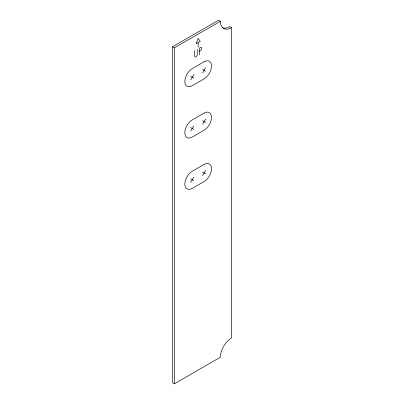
<?xml version="1.0" encoding="UTF-8"?>
<svg xmlns="http://www.w3.org/2000/svg" width="404" height="404" viewBox="0 0 404 404"><rect width="100%" height="100%" fill="white"/><g stroke="black" fill="none" stroke-linecap="round" stroke-linejoin="round"><path stroke-width="0.61" d="M190.759 79.74L193.723 74.609M202.611 72.897L205.575 67.766M190.759 131.068L193.723 125.937M202.611 124.225L205.575 119.094M190.759 182.401L193.723 177.265M202.611 175.553L205.575 170.422M172.493 46.783L218.539 20.2L220.392 21.271A15.716 9.075 -60 0 0 231.507 27.684L231.507 337.966A15.716 9.075 -60 0 0 220.392 357.217L174.346 383.8L172.493 382.729L172.493 46.783L174.346 47.854L220.392 21.271M198.016 42.662L196.066 43.789L198.167 38.38L200.263 41.365L198.167 42.577L198.167 46.935M199.455 51.197L200.217 50.758A2.02 1.167 -60 0 0 201.647 48.283A2.02 1.167 -60 0 0 200.217 47.46L200 47.586A0.985 0.566 -60 0 0 199.308 48.788L199.308 54.828M231.507 27.684L229.654 26.619A15.716 9.075 -60 0 1 222.316 27.659M202.611 69.478L205.575 71.185M190.759 76.321L193.723 78.033M202.611 120.806L205.575 122.513M190.759 127.649L193.723 129.361M202.611 172.134L205.575 173.846M190.759 178.977L193.723 180.689M197.248 49.177L197.248 54.611A1.813 1.045 -60 0 1 195.965 56.833A1.813 1.045 -60 0 1 194.688 56.09L194.688 50.657M174.346 47.854L174.346 383.8M204.091 61.777L192.238 68.619A10.479 6.05 -60 0 0 184.83 81.451A10.479 6.05 -60 0 0 192.238 85.729L204.091 78.886A10.479 6.05 -60 0 0 211.504 66.054A10.479 6.05 -60 0 0 204.091 61.777M204.091 113.105L192.238 119.948A10.479 6.05 -60 0 0 184.83 132.78A10.479 6.05 -60 0 0 192.238 137.057L204.091 130.214A10.479 6.05 -60 0 0 211.504 117.382A10.479 6.05 -60 0 0 204.091 113.105M204.091 164.433L192.238 171.276A10.479 6.05 -60 0 0 184.83 184.108A10.479 6.05 -60 0 0 192.238 188.385L204.091 181.542A10.479 6.05 -60 0 0 211.504 168.71A10.479 6.05 -60 0 0 204.091 164.433"/></g></svg>
